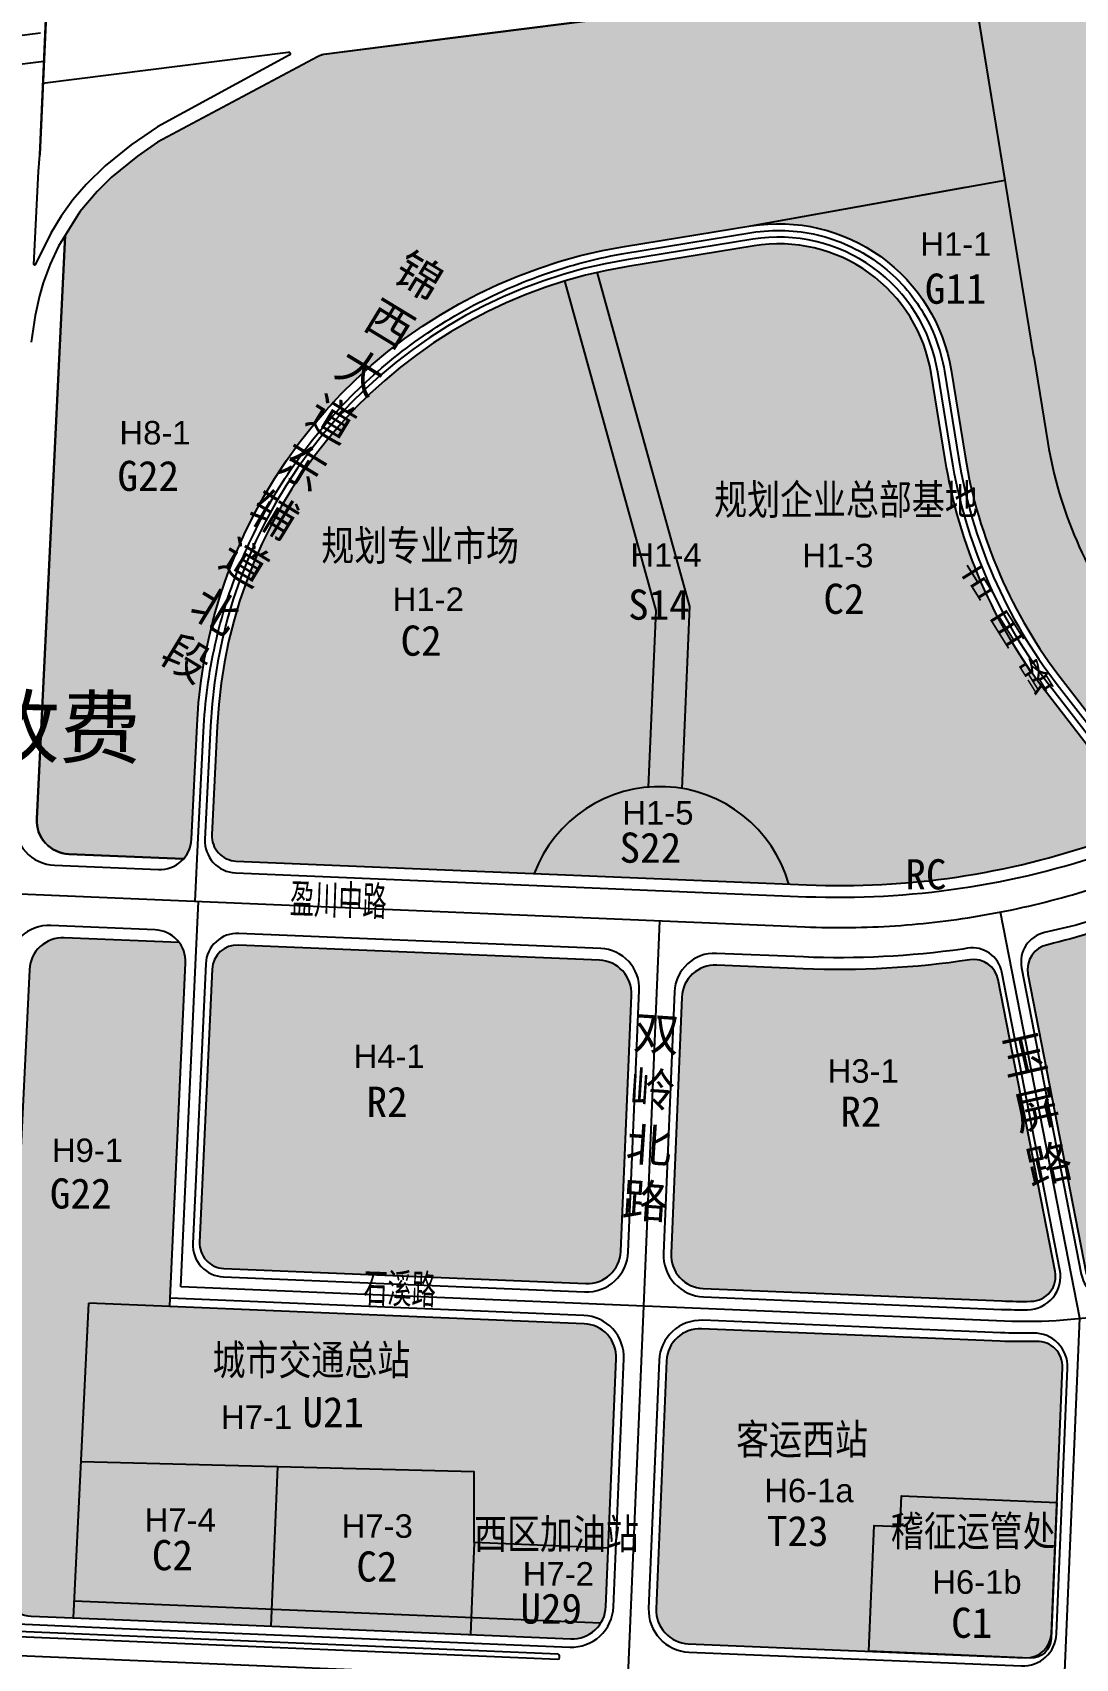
# Model space of a CAD drawing. Extents: x 2442 to 11417, y 1140 to 9206.
# Drawn here: x 6425 to 7047, y 7019 to 7989 of the extents above; entities that cross this region are included whole.
import ezdxf

# ---------------------------------------------------------------- set-up
doc = ezdxf.new("R2010")
doc.units = 0
doc.header["$LTSCALE"] = 1000
doc.header["$MEASUREMENT"] = 0
for name, pattern in [('CENTER', [50.800000000000004, 31.75, -6.35, 6.35, -6.35]), ('CENTER2', [28.575000000000003, 19.05, -3.175, 3.175, -3.175]), ('DASHDOT', [25.4, 12.7, -6.35, 0, -6.35])]:
    doc.linetypes.add(name, pattern=pattern)
for name, color, linetype in [('01-R2-R2二类居住', 2, 'Continuous'), ('02-C12-非市属办公', 221, 'Continuous'), ('02-C2-商业金融业', 10, 'Continuous'), ('04-T23-长途客运', 253, 'Continuous'), ('06-S14-其它道路', 63, 'Continuous'), ('06-S2-广场', 91, 'Continuous'), ('07-U21公交', 142, 'Continuous'), ('07-U29-其它交通', 151, 'Continuous'), ('08-G11-公园', 3, 'Continuous'), ('08-G12-街头绿地', 80, 'Continuous'), ('08-G22-防护绿地', 104, 'Continuous'), ('11-E1-水域', 130, 'Continuous'), ('14-z地块编号', 217, 'Continuous'), ('a-dlcenter', 1, 'CENTER'), ('DIM2', 5, 'Continuous'), ('RD-中线', 7, 'DASHDOT'), ('RD-侧石线', 5, 'Continuous'), ('road-name', 2, 'Continuous'), ('用地名称', 7, 'Continuous'), ('用地性质代码', 7, 'Continuous'), ('用地线', 5, 'Continuous'), ('蓝线', 5, 'Continuous'), ('道路', 7, 'Continuous'), ('道路红线', 12, 'Continuous'), ('道路绿化', 84, 'Continuous')]:
    doc.layers.add(name, color=color, linetype=linetype)
doc.styles.add('HZ', font='', dxfattribs={"width": 0.8})
doc.styles.get("Standard").update_dxf_attribs({"font": 'gbenor.shx', "bigfont": 'gbcbig.shx'})
doc.styles.add('xtx', font='')
doc.styles.add('黑体', font='simhei.ttf')
doc.styles.get('HZ').set_extended_font_data('SimSun')
doc.styles.get('xtx').set_extended_font_data('SimSun')

msp = doc.modelspace()

# ---------------------------------------------------------------- hatches: boundary and pattern name
at = {"layer": '01-R2-R2二类居住', "linetype": 'Continuous'}
for points in [[(7125.726899146928, 7456.132339276995, 0.390521909348149), (7099.344644024902, 7466.815041977792, -0.02083096133339388), (7057.922842942388, 7452.479562438815, -0.01249703252928994), (7029.260738639936, 7444.692095286357, 0.385810642655256), (7018.834562858726, 7427.449900051733), (7053.576413339698, 7249.272743490612, 0.4066528956095201), (7070.787895577319, 7237.351374914195, 0.008465230666833296), (7083.931772325031, 7239.792313311073), (7188.195182242907, 7260.106134309682, 0.4321638260676302), (7202.178495987309, 7282.285007333021, 0.04706514835713879), (7183.505568686222, 7333.85931536909)], [(6806.06462795443, 7260.872611938251, 0.4142135623741146), (6825.210650313355, 7240.053634349658), (7003.31482239877, 7232.598103097436, 0.01500409456456907), (7020.594439796086, 7232.393673162679, 0.4662654018431568), (7035.04455266322, 7250.261924032679), (7001.157295075532, 7424.055128309923, 0.4011942807596952), (6984.223908529309, 7436.020606151951, -0.04753915995431415), (6884.514430395049, 7430.740171094256), (6833.282659296682, 7432.884759096089, 0.4142135623720886), (6812.463681708161, 7413.73873673723)]]:
    msp.add_hatch(color=256, dxfattribs=at).paths.add_polyline_path(points)
h = msp.add_hatch(color=256, dxfattribs=at)
edge = h.paths.add_edge_path()
edge.add_line((6763.343909388641, 7435.812430747878), (6548.112180101147, 7444.822140432859))
edge.add_arc((6547.484821890048, 7429.835265452565), 14.99999999999939, 87.60296897485695, 177.3763489643435)
edge.add_line((6532.500545499581, 7430.521895668959), (6525.039105450989, 7267.691485224648))
edge.add_arc((6540.023381841456, 7267.004855008253), 15.00000000000017, 177.3763489643364, 267.6029689748535)
edge.add_line((6539.396023630357, 7252.017980027959), (6755.271900405316, 7242.981306001452))
edge.add_arc((6756.108378020115, 7262.963805975178), 20.00000000000014, 267.6029689748544, 357.6029689746563)
edge.add_line((6776.090877993838, 7262.12732836031), (6782.489931747567, 7414.993453159285))
edge.add_arc((6762.507431773844, 7415.829930774153), 19.99999999999939, 357.6029689746562, 447.602968974857)
at = {"layer": '02-C12-非市属办公'}
msp.add_hatch(color=256, dxfattribs=at).paths.add_polyline_path([(7017.168166819107, 7019.829764246528, 0.4142091167904733), (7032.782172536805, 7034.189290536107), (7036.057824662304, 7112.440898646569), (6943.353201238816, 7116.317210105836), (6942.592105205542, 7098.114457226441), (6927.206348406543, 7098.755854784443), (6924.061610761034, 7023.725836385821)])
at = {"layer": '02-C2-商业金融业'}
for points in [[(6812.669798967229, 7538.211569337484, -0.2896246961674367), (6876.331404804664, 7481.126505089079), (6886.881075893003, 7480.684890490281, 0.09476882611713393), (7063.410823247218, 7506.848059027077, 0.5121265493475816), (7073.093513163617, 7539.523900055272), (7029.887542069981, 7595.364486503665, -0.1249389980228488), (6969.484263725446, 7734.366603272828), (6961.116892893046, 7785.777133603611, 0.4142504610453507), (6855.521201161268, 7861.801356377721), (6780.202982635812, 7849.533126510316, 0.0157677840831856), (6762.132644063238, 7846.001589173356), (6817.21028525599, 7646.678628754979)], [(6797.096469068172, 7644.378111191153), (6742.797500071731, 7840.883099670232, 0.3174169091009702), (6535.487640277472, 7575.435410922852), (6532.354066902757, 7510.636058022164, 0.4161140683732316), (6546.70920060137, 7494.92465824905), (6724.477551954969, 7487.483184623507, -0.2896246961674657), (6792.687298993504, 7539.048046952285)], [(6454.312463425162, 7136.696754047928), (6450.292702140867, 7053.571867891095), (6567.975299483631, 7048.643045779813), (6571.535741621989, 7133.653636357131)], [(6686.875965525565, 7043.663208105713), (6688.759019818808, 7088.623792026819), (6688.75901981881, 7130.610518666332), (6571.535741621989, 7133.653636357131), (6567.975299483627, 7048.643045779813)]]:
    msp.add_hatch(color=256, dxfattribs=at).paths.add_polyline_path(points)
at = {"layer": '04-T23-长途客运', "linetype": 'Continuous'}
msp.add_hatch(color=256, dxfattribs=at).paths.add_polyline_path([(6927.206348406547, 7098.755854784442), (6942.592105205541, 7098.11445722644), (6943.353201238817, 7116.317210105836), (7036.057824662304, 7112.440898646569), (7039.423570328202, 7192.844739090203, 0.4341601461674581), (7024.050001177513, 7208.467112060215, -0.01742235093278726), (7002.311094993387, 7208.619043201791), (6824.318292193331, 7216.06991247907, 0.2494395541784798), (6807.201306622404, 7207.863315286448, 0.1355850677964383), (6803.4517368119, 7197.894131404495), (6797.1964756737, 7049.022560839539, 0.0002967978925567929), (6797.195511477161, 7048.998857960482, 0.4143792517303779), (6816.408448993495, 7028.230719754627, -0.0003885814022291324), (6816.377413417332, 7028.23191435579), (6924.061610761033, 7023.725836385821)])
at = {"layer": '06-S14-其它道路', "linetype": 'Continuous'}
msp.add_hatch(color=256, dxfattribs=at).paths.add_polyline_path([(6792.687298993504, 7539.048046952284, -0.06274606680622874), (6812.669798967229, 7538.211569337486), (6817.21028525599, 7646.678628754978), (6762.132644063238, 7846.001589173356, 0.01712931230701319), (6742.797500071731, 7840.883099670232), (6797.096469068175, 7644.378111191152)])
at = {"layer": '06-S2-广场', "linetype": 'Continuous'}
msp.add_hatch(color=256, dxfattribs=at).paths.add_polyline_path([(6724.477551954969, 7487.483184623507), (6876.331404804664, 7481.126505089079, 0.7237468644557491)])
at = {"layer": '07-U21公交', "linetype": 'Continuous'}
msp.add_hatch(color=256, dxfattribs=at).paths.add_polyline_path([(6507.265012081896, 7229.341982095037), (6458.890534513706, 7231.366962336078), (6454.312463425164, 7136.696754047928), (6688.759019818808, 7130.610518666333), (6688.759019818808, 7088.62379202684), (6768.687763152433, 7085.276189523455), (6773.414141443453, 7198.183323794337, 0.4142136354251285), (6754.268119293156, 7219.002306366797)])
at = {"layer": '07-U29-其它交通', "linetype": 'Continuous'}
msp.add_hatch(color=256, dxfattribs=at).paths.add_polyline_path([(6768.687763152433, 7085.276189523453), (6688.759019818808, 7088.623792026838), (6686.875965525565, 7043.663208105713), (6764.128317167204, 7040.427699139074, 0.1316579758960942), (6767.223936622051, 7050.307245347109)])
at = {"layer": '08-G11-公园'}
for points in [[(6972.961045352167, 7787.704840148993), (6981.328416184563, 7736.294309818226, 0.1249389980228304), (7039.378320048166, 7602.707859936139), (7094.704820877056, 7531.202367194707, 0.1342819352895606), (7105.242780093503, 7523.269098866825), (7149.910313361417, 7541.559586305904), (7078.923228290501, 7633.305249238255, -0.1249389980228168), (7030.67905143089, 7744.32642042404), (7022.311680598492, 7795.736950754819), (7005.188702605591, 7900.94340055729), (6853.592002524921, 7873.645265893642, -0.4142504610454112)], [(6972.961045352165, 7787.704840149004), (6981.328416184563, 7736.294309818226, 0.1249389980228158), (7039.378320048156, 7602.707859936153), (7094.704820877056, 7531.202367194707, 0.1342819352895606), (7105.242780093503, 7523.269098866825), (7149.910313361417, 7541.559586305904), (7078.923228290501, 7633.305249238255, -0.1249389980228168), (7030.67905143089, 7744.32642042404), (7022.311680598492, 7795.736950754819), (7005.188702605591, 7900.94340055729), (6853.592002524921, 7873.645265893642, -0.4142504610453799)]]:
    msp.add_hatch(color=256, dxfattribs=at).paths.add_polyline_path(points)
at = {"layer": '08-G12-街头绿地'}
for points in [[(6450.292702140869, 7053.571867891095), (6449.809706180153, 7043.583965274699), (6478.977637566779, 7042.361708973021), (6567.55684297402, 7038.651804908451), (6567.975299483631, 7048.643045779813)], [(6567.975299483629, 7048.643045779814), (6567.55684297402, 7038.651804908453), (6686.457509015956, 7033.671967234351), (6686.875965525564, 7043.663208105712)], [(6764.128317167204, 7040.427699139074), (6686.875965525564, 7043.663208105711), (6686.457509015956, 7033.671967234351), (6746.404523837735, 7031.161246203115, 0.2679491924311433)]]:
    msp.add_hatch(color=256, dxfattribs=at).paths.add_polyline_path(points)
at = {"layer": '08-G22-防护绿地'}
h = msp.add_hatch(color=256, dxfattribs=at)
edge = h.paths.add_edge_path()
edge.add_line((6778.273783999488, 7861.377036026251), (6853.592002524921, 7873.645265893642))
edge.add_line((6853.592002524921, 7873.645265893642), (7005.188702605589, 7900.94340055729))
edge.add_line((7005.188702605589, 7900.94340055729), (6984.385300257171, 8028.762995127628))
edge.add_line((6984.385300257171, 8028.762995127628), (6972.415654730875, 8026.80884308))
edge.add_line((6972.415654730875, 8026.80884308), (6863.400438685008, 8010.386753009222))
edge.add_line((6863.400438685008, 8010.386753009222), (6764.112598652133, 7996.948246262728))
edge.add_line((6764.112598652133, 7996.948246262728), (6676.069172602485, 7985.771861837801))
edge.add_line((6676.069172602485, 7985.771861837801), (6600.419050651995, 7976.173422123387))
edge.add_arc((6602.307104558737, 7961.292721452883), 14.99999999999731, 97.23101499006644, 118.1532198922856)
edge.add_line((6595.229638773601, 7974.518056157915), (6499.999999999993, 7923.556433999905))
edge.add_line((6499.999999999993, 7923.556433999905), (6487.956870000002, 7915.269468999936))
edge.add_line((6487.956870000002, 7915.269468999936), (6472.500500000018, 7902.657289999999))
edge.add_line((6472.500500000018, 7902.657289999999), (6463.91550100001, 7894.249003000092))
edge.add_line((6463.91550100001, 7894.249003000092), (6453.602739000051, 7881.993799000048))
edge.add_line((6453.602739000051, 7881.993799000048), (6444.778128440115, 7867.926554939488))
edge.add_line((6444.778128440115, 7867.926554939488), (6427.889365306277, 7520.049626793665))
edge.add_arc((6447.865837709565, 7519.079807057511), 19.99999999999945, 177.2205811418959, 267.602968974857)
edge.add_line((6447.029360094768, 7499.097307083785), (6515.447078334255, 7496.233306591445))
edge.add_arc((6501.230934614709, 7508.838910811204), 18.99999999999996, 318.4362582587401, 357.2314419048715)
edge.add_line((6520.208757700344, 7507.921179406971), (6523.501646749699, 7576.01503075706))
edge.add_arc((6827.146816119868, 7561.331328289312), 304.0000000000002, 99.25139248826878, 177.2314419048695, ccw=False)
msp.add_hatch(color=256, dxfattribs=at).paths.add_polyline_path([(6411.827491643704, 7189.205074961844), (6405.444223545062, 7065.655584561667, 0.4170692774591312), (6424.580236028323, 7044.641183850546), (6449.809706180151, 7043.583965274698), (6458.890534513706, 7231.366962336078), (6507.265012081896, 7229.341982095036), (6507.493890610993, 7234.336779961428), (6516.645591737713, 7434.053622959515, 0.17359885228663), (6512.885425167091, 7446.29675031566), (6444.338029316463, 7449.166179178758, 0.4122601626954028), (6423.525079298377, 7430.153498941188)])
at = {"layer": '11-E1-水域'}
msp.add_hatch(color=256, dxfattribs=at).paths.add_polyline_path([(7022.311680598492, 7795.736950754819), (7030.67905143089, 7744.32642042404, 0.1249389980228168), (7078.923228290501, 7633.305249238255), (7149.910313361417, 7541.559586305904), (7200.977090110813, 7562.470439678683), (7182.865732558212, 7602.164182160302), (7158.830545636251, 7631.22088083402), (7127.323421653669, 7676.49871371889), (7103.501603215284, 7725.994033019815), (7088.758356073579, 7773.229751506524), (7081.327413033581, 7824.395558946433), (7071.240194344196, 7893.851169935032), (7049.297484011489, 8039.517857193518), (7044.758082643001, 8038.767467711389), (6984.381417197111, 8028.786853300175)])

# ---------------------------------------------------------------- linework, layer by layer
at = {"layer": 'a-dlcenter', "color": 5, "linetype": 'CENTER2', "flags": 128}
msp.add_lwpolyline([(6400.722068443913, 7476.013859680375), (6885.835478874505, 7455.706765523124, 0.1080395869191884), (7096.218287333418, 7492.558998991798), (7729.887075256194, 7752.034061930962), (7987.661, 7857.92), (8273.9, 7975.496), (8452.703069927069, 8049.150462405971, -0.1086044281393067), (8790.976248840554, 8108.746620448313), (8936.595, 8102.630999999999), (9318.369583085325, 8086.59700661975), (9982.952742365504, 8058.687499999986), (10096.33601348819, 8053.924703195691), (10612.7756508499, 8032.235561962264)], format="xyb", dxfattribs=at)
at = {"layer": 'a-dlcenter', "linetype": 'CENTER2', "flags": 128}
for points in [[(6522.424093982354, 7470.91935097664), (6524.250982098667, 7508.697680571228), (6527.323835983891, 7572.24141148483, -0.3485929501506401), (6776.716432701653, 7857.07065054336), (6854.235068737044, 7869.697296055011, -0.4142504610453639), (6969.012994532459, 7787.062271300544), (6977.380365364858, 7735.651740969751, 0.1249389980228559), (7036.214727388749, 7600.26006879201), (7113.934174721686, 7499.813315538612), (7190.738675257719, 7337.277234227892, -0.1345042696284504), (7218.190446928412, 7181.135085913834), (7199.578351274103, 6982.376784421607)], [(7216.218037530537, 7253.340240682724), (7074.836925338355, 7225.794713369564, -0.05863135979872739), (7004.9189794082, 7220.520443057583), (6513.809117435463, 7241.078551727025)]]:
    msp.add_lwpolyline(points, format="xyb", dxfattribs=at)
for points in [[(6513.809117435463, 7241.078551727025), (6522.800366805044, 7437.293868840412), (6524.422385990734, 7470.835701456558)], [(6780.119573417644, 6999.722880739967), (6789.739388790347, 7229.527970191327), (6799.358881361319, 7459.326719889136)], [(7039.892238126904, 6988.852614624354), (7049.664776675145, 7222.307458857838), (7002.438369001387, 7464.511440542882)]]:
    msp.add_lwpolyline(points, dxfattribs=at)
at = {"layer": 'RD-中线', "flags": 128}
msp.add_lwpolyline([(2473.781300400035, 6743.532823594392), (2524.590804514326, 6762.935142039066), (2616.887325921873, 6799.886644264371), (2751.057140934357, 6854.095192893273), (2811.445348738305, 6881.232423143316), (3047.655671404125, 6990.824432613137), (3136.260534385141, 7032.702897744521), (3229.825773115683, 7078.294981039266), (3367.66023050257, 7149.737136717602), (3502.953717170523, 7221.137262423589), (3823.819284868945, 7386.024624310316), (3917.128733376479, 7426.576667638546), (4038.798007324052, 7478.239926074897), (4128.544189756398, 7512.70131461285), (4165.467446266399, 7527.483776148802), (4212.113891943842, 7545.913252539628), (4288.278277497457, 7572.963404789091), (4365.734316644846, 7600.035645082671), (4441.939229316522, 7625.869983970987), (4483.712122002853, 7639.39678509272), (4534.090359790238, 7655.384604772473), (4558.680448335999, 7662.768203702817), (4656.862094908538, 7693.478494058444), (4756.347238285767, 7720.829151184308), (4802.33404680897, 7732.551445774373), (4901.668414570526, 7753.586640297863, -0.01997128627240731), (5209.990485058541, 7816.950801423667), (5216.305422979232, 7818.005384882844), (5284.300590530856, 7829.090223090687), (5370.384351078565, 7842.443257781362, -0.01037787082017066), (5827.975049966377, 7898.232067271832), (6046.820756021112, 7923.069510358559), (6432.233956105305, 7971.97049381935)], format="xyb", dxfattribs=at)
at = {"layer": 'RD-侧石线'}
for p, q in [((6429.669336792153, 7916.152528890443), (6436.306437137522, 8060.606496154941)), ((6436.306437137522, 8060.606496154941), (6429.669336792153, 7916.152528890443)), ((6431.381241593142, 7958.758080283496), (6577.872765371081, 7977.344832319852)), ((6428.894664420433, 7906.148459001634), (6429.669336792153, 7916.152528890443)), ((6426.166572420731, 7850.641939001323), (6428.894664420433, 7906.148459001634)), ((6436.23987942058, 7869.260798000805), (6427.051331420727, 7850.503543001792)), ((6426.55561542069, 7850.310690001587), (6426.166572420731, 7850.641939001323)), ((6427.051331420727, 7850.503543001792), (6426.55561542069, 7850.310690001587)), ((6435.84103342078, 7850.844069001561), (6431.754106420838, 7839.666245001631)), ((6431.754106420838, 7839.666245001631), (6429.586386420866, 7831.952834001608)), ((6429.586386420866, 7831.952834001608), (6426.932660420945, 7820.233796001453)), ((6426.932660420945, 7820.233796001453), (6424.536025421103, 7804.448245001397))]:
    msp.add_line(p, q, dxfattribs=at)
at = {"layer": 'RD-侧石线', "flags": 128}
msp.add_lwpolyline([(4897.864535924695, 7770.158110247998, -0.01995157338209141), (5207.213054084636, 7833.722396747558), (5213.53766806846, 7834.778596091937), (5281.629991367856, 7845.879273009382), (5367.877737271596, 7859.257744578467, -0.01037775057956824), (5826.163042040276, 7915.135552360011), (6044.792234029719, 7939.948422628446), (6430.094161679846, 7988.835287912693)], format="xyb", dxfattribs=at)
at = {"layer": 'RD-侧石线'}
msp.add_arc((6439.590936437839, 7517.424446951238), 24.99999999997145, 177.168258566334, 267.6029689761186, dxfattribs=at)
at = {"layer": '用地线'}
for p, q in [((6853.59200252494, 7873.645265893652), (6981.575949936346, 7896.706477259158)), ((6817.21028525599, 7646.678628754981), (6762.058228961596, 7846.27089334176)), ((6797.096469068173, 7644.37811119115), (6742.780659278269, 7840.944045577418)), ((6792.687298993504, 7539.048046952284), (6797.096469068173, 7644.37811119115)), ((6812.669798967229, 7538.211569337484), (6817.21028525599, 7646.678628754981)), ((6449.809706180153, 7043.583965274698), (6458.890534513706, 7231.366962336077)), ((6507.265012081896, 7229.341982095037), (6458.890534513706, 7231.366962336077)), ((6571.535741621987, 7133.65363635713), (6567.55684297402, 7038.651804908453)), ((6688.759019818808, 7088.62379202684), (6686.457509015956, 7033.671967234351)), ((6768.687763152433, 7085.276189523453), (6688.759019818808, 7088.62379202684))]:
    msp.add_line(p, q, dxfattribs=at)
at = {"layer": '用地线', "flags": 128}
for points in [[(6778.273783999488, 7861.377036026251), (6853.592002524921, 7873.645265893642), (7005.188702605589, 7900.94340055729), (6984.385300257171, 8028.762995127628), (6972.415654730875, 8026.80884308), (6863.400438685008, 8010.386753009222), (6764.112598652133, 7996.948246262728), (6676.069172602485, 7985.771861837801), (6600.419050651995, 7976.173422123387, 0.09154479116571902), (6595.229638773601, 7974.518056157915), (6499.999999999993, 7923.556433999905), (6487.956870000002, 7915.269468999936), (6472.500500000018, 7902.657289999999), (6463.91550100001, 7894.249003000092), (6453.602739000051, 7881.993799000048), (6444.778128440115, 7867.926554939488), (6427.889365306277, 7520.049626793665, 0.4161696639398602), (6447.029360094768, 7499.097307083785), (6515.447078334255, 7496.233306591445, 0.1709115010880896), (6520.208757700344, 7507.921179406971), (6523.501646749699, 7576.01503075706, -0.3540206085359147)], [(6924.060884904552, 7023.708518239975), (6927.206348406544, 7098.755854784444), (6942.592105205541, 7098.114457226441), (6943.353201238816, 7116.317210105836), (7036.073650229072, 7112.440236923091), (7032.667623421623, 7031.174899182643, -0.4141056341763122), (7020.180059819928, 7019.687748705397)]]:
    msp.add_lwpolyline(points, format="xyb", close=True, dxfattribs=at)
for points in [[(6853.59200252494, 7873.645265893652), (7005.188702605589, 7900.94340055729)], [(6688.759019818808, 7088.62379202684), (6688.759019818808, 7130.610518666334), (6454.312463425164, 7136.696754047928)], [(6764.128317167204, 7040.427699139074), (6450.292702140869, 7053.571867891096)]]:
    msp.add_lwpolyline(points, dxfattribs=at)
at = {"layer": '用地线'}
msp.add_arc((6799.358881361319, 7459.326719889135), 80, 15.81292583915292, 159.393012110536, dxfattribs=at)
at = {"layer": '蓝线', "linetype": 'Continuous', "ltscale": 0.3}
msp.add_line((7022.311680598492, 7795.736950754819), (6984.381417197111, 8028.786853300176), dxfattribs=at)
msp.add_lwpolyline([(7022.311680598492, 7795.736950754819), (7030.67905143089, 7744.32642042404, 0.1249389980228168), (7078.923228290501, 7633.305249238255), (7149.910313361418, 7541.559586305904)], format="xyb", dxfattribs=at)
at = {"layer": '道路', "flags": 128}
for points in [[(6431.381245173166, 7958.758080281968), (6577.872768951253, 7977.344832317037, -0.8291282772618203), (6578.477004113403, 7975.47462444693), (6500, 7932.725472999737), (6484.197535999992, 7921.969477000181), (6468.685493000026, 7909.485927000176), (6457.300048999954, 7898.305162000004), (6449.506712000002, 7889.217455000151), (6442.498181000061, 7879.514724000357), (6436.239882999973, 7869.260797999799), (6427.051335000026, 7850.503543000203), (6426.555618999933, 7850.310690000188), (6426.166576000047, 7850.641938999761), (6428.894668000052, 7906.148459000047), (6429.669340371849, 7916.152528888377), (6436.306440718261, 8060.606496153221, -2.144517350206018), (6503.78862397603, 7998.185594298892, 2.144517350206643), (6436.306440718259, 8060.60649615322), (6429.669340371855, 7916.152528888373)], [(6431.381245173166, 7958.758080281968), (6577.872768951253, 7977.344832317037, -0.8291282772618203), (6578.477004113403, 7975.47462444693), (6500, 7932.725472999737), (6484.197535999992, 7921.969477000181), (6468.685493000026, 7909.485927000176), (6457.300048999954, 7898.305162000004), (6449.506712000002, 7889.217455000151), (6442.498181000061, 7879.514724000357), (6436.239882999973, 7869.260797999799), (6427.051335000026, 7850.503543000203), (6426.555618999933, 7850.310690000188), (6426.166576000047, 7850.641938999761), (6428.894668000052, 7906.148459000047), (6429.669340371849, 7916.152528888377), (6436.306440718261, 8060.606496153221, -2.144517350206018), (6503.78862397603, 7998.185594298892, 2.144517350206643), (6436.306440718259, 8060.60649615322), (6429.669340371855, 7916.152528888373)], [(6764.112598652111, 7996.948246262748), (6676.069172602485, 7985.771861837801), (6600.419050651995, 7976.173422123387, 0.09154479116571902), (6595.229638773601, 7974.518056157915), (6500, 7923.556433999911), (6487.956869999995, 7915.269468999933), (6472.500500000024, 7902.657290000003), (6463.91550100001, 7894.249003000092), (6453.602739000053, 7881.993799000047), (6440.872732999967, 7861.700993999839), (6435.841037000006, 7850.844068999868), (6431.754110000038, 7839.666244999971), (6429.586389999953, 7831.95283399988), (6426.932664000022, 7820.233796000015), (6424.53602900001, 7804.448245000094)], [(6414.621466973062, 7518.659524282982, 0.4164375306493917), (6438.545342996265, 7492.446321982412), (6500.436280880651, 7489.855535836165, 0.4123156069606537), (6520.208757700344, 7507.921179406971), (6523.501646749703, 7576.015030757128, -0.3540206085359226), (6778.273783999488, 7861.377036026251), (6853.592002524965, 7873.645265893657, -0.4142504610452697), (6972.961045352165, 7787.704840149004), (6981.328416184563, 7736.294309818226, 0.1249389980228158), (7039.378320048156, 7602.707859936153), (7094.704820877056, 7531.202367194707, 0.3372060612297402)], [(7128.05994516541, 7460.557496847128, 0.3988362671941017), (7095.982943722883, 7473.012013706202), (7095.982943722883, 7473.012013706202, -0.02627271374184044), (7044.220431357533, 7455.823702561671), (7028.692473073836, 7452.280302519492)], [(6401.517518000019, 7250), (6392.460229520959, 7066.188743432797, 0.4163695845702129), (6416.383250160998, 7039.980283312668), (6478.768355058915, 7037.366090806761), (6745.695733539455, 7026.186548592475, 0.4142198712698777), (6771.719999519624, 7050.119047522475), (6777.910203885383, 7197.995115085028, 0.4142136354250008), (6753.977676197514, 7224.018843300598), (6507.493890610993, 7234.336779961428), (6516.645591737713, 7434.053622959515, 0.4153725078280881), (6498.460162043844, 7453.90672954199), (6436.420059657277, 7456.503759790163, 0.4121333124570484), (6410.404400259842, 7432.748739394064), (6406.572169999999, 7354.512559999712), (6401.963999999978, 7258.945999999996), (6401.530805000046, 7250)], [(7028.692473073836, 7452.280302519492, 0.4049347709695083), (7015.029757079765, 7431.286540787925), (7050.640766926296, 7248.652950779603, 0.4081881676275947), (7073.693240165934, 7232.775543252024, 0.007135697743973084), (7084.907830112312, 7234.888465706013), (7193.335298587857, 7256.013577455949, 0.42657172486112), (7207.400698129459, 7277.86255716839, 0.05179832649015585), (7187.122121971971, 7335.568274798491), (7128.059945165345, 7460.557496847086)]]:
    msp.add_lwpolyline(points, format="xyb", dxfattribs=at)
at = {"layer": '道路'}
msp.add_lwpolyline([(6597.671523873974, 7975.824817660333), (6676.069172602485, 7985.771861837805), (6764.112598652111, 7996.948246262756), (6863.400438685031, 8010.386753009228), (6972.415654730906, 8026.808843080015), (7014.296341133008, 8033.731964441048)], dxfattribs=at)
msp.add_lwpolyline([(6597.671523873974, 7975.824817660333), (6676.069172602485, 7985.771861837805), (6764.112598652111, 7996.948246262756), (6863.400438685031, 8010.386753009228), (6972.415654730906, 8026.808843080015), (7014.296341133008, 8033.731964441048)], dxfattribs=at)
at = {"layer": '道路', "flags": 128}
for points in [[(6546.396997073376, 7487.931596874279), (6886.588308727823, 7473.691015499477, 0.09271701468378249), (7068.260779905541, 7500.561559276442), (7068.260779905541, 7500.561559276442, 0.4956557990478892), (7078.559690620125, 7538.995767220342), (7033.05113472938, 7597.812277647819, -0.1249389980228544), (6973.432314545152, 7735.009172121293), (6965.064943712753, 7786.419702452074, 0.4142504610453576), (6854.878134949158, 7865.749326216365), (6779.559916423703, 7853.48109634896, 0.3540206085358457), (6531.49230910155, 7575.628617534288), (6528.2138277218, 7507.832703253557, 0.4161140683732474)], [(6754.563218502273, 7238.006592948392, 0.4142135623721031), (6780.586940487923, 7261.939120896966), (6787.111465883882, 7417.802620691999, 0.414213562374095), (6764.136239053174, 7442.785393798311), (6548.416802741565, 7451.815519147435, 0.4130555658941506), (6528.642065579581, 7433.701875779829), (6520.997522707712, 7266.875627042409, 0.4153725078280577), (6539.182952401581, 7247.022520459936)], [(6808.093090856305, 7416.924319196632), (6801.568565460343, 7261.060819401599, 0.4142135623740998), (6825.501093408998, 7235.037097415859), (7003.105702995073, 7227.602478104004, 0.01314277778178041), (7018.504515944261, 7227.362975818069, 0.4685328960145809), (7037.92019301892, 7251.189462067056), (7003.325918734699, 7428.608651623328, 0.4050317348663973), (6982.771013820055, 7442.930646369201), (6979.929324243491, 7442.468790715914, -0.0458091564310115), (6885.082649021186, 7437.722515546771), (6833.07586396253, 7439.899546027263, 0.4142135623720892)], [(7022.000286444548, 7213.417922317428, -0.0158680921682249), (7002.520168664723, 7213.614728122398), (6824.915551104242, 7221.049347768061, 0.4142134893212017), (6798.891829379375, 7197.116826049314), (6792.701615197519, 7049.24052399253, 0.4142180810213106), (6816.634522008253, 7023.216779909569), (7014.960871973021, 7014.91775351155, 0.4142091167899873), (7035.779546263253, 7034.063788564325), (7042.415371851016, 7192.586123503749, 0.432927189274053)]]:
    msp.add_lwpolyline(points, format="xyb", close=True, dxfattribs=at)
at = {"layer": '道路红线', "flags": 128}
for points in [[(6515.447078334255, 7496.233306591445), (6447.029360094768, 7499.097307083785, -0.4161696639398602), (6427.889365306277, 7520.049626793665), (6444.778128440115, 7867.926554939487)], [(6515.447078334255, 7496.233306591445), (6447.029360094768, 7499.097307083785, -0.4161696639398602), (6427.889365306277, 7520.049626793665), (6444.778128440115, 7867.926554939487)], [(7188.195182242907, 7260.106134309682, 0.4321638260676302), (7202.178495987309, 7282.285007333021, 0.04706514835713879), (7183.505568686222, 7333.85931536909), (7125.726899146928, 7456.132339276995, 0.3988362671940853), (7098.782217935206, 7466.594133438618), (7098.782217935206, 7466.594133438618, -0.02054379575714934), (7057.922842942388, 7452.479562438815, -0.01187916186650123), (7030.686589715869, 7445.043349383162), (7030.686589715869, 7445.043349383162, 0.4142135623730901), (7018.834562858726, 7427.449900051733), (7053.576413339698, 7249.272743490612, 0.4066528956095201), (7070.787895577319, 7237.351374914195, 0.008465230666833296), (7083.931772325031, 7239.792313311073), (7188.195182242907, 7260.106134309682)], [(6512.885425167089, 7446.29675031566), (6444.338029316463, 7449.166179178758, 0.4122601626954028), (6423.525079298377, 7430.153498941188), (6411.827491643711, 7189.205074962047), (6405.444223545062, 7065.655584561667, 0.417069277459131), (6424.580236028323, 7044.641183850546), (6478.977637566779, 7042.361708973021), (6746.404523837726, 7031.161246203115, 0.414219871272583), (6767.223936622051, 7050.307245347109), (6773.414141443453, 7198.183323794337, 0.4142136354251285), (6754.268119293156, 7219.002306366797), (6507.265012081896, 7229.341982095037), (6507.493890610993, 7234.336779961428)]]:
    msp.add_lwpolyline(points, format="xyb", dxfattribs=at)
for points in [[(6546.70920060137, 7494.92465824905), (6886.881075893003, 7480.684890490281, 0.09476882611713393), (7063.410823247218, 7506.848059027077, 0.5121265493475816), (7073.093513163617, 7539.523900055272), (7029.887542069981, 7595.364486503665, -0.1249389980228488), (6969.484263725446, 7734.366603272828), (6961.116892893046, 7785.777133603611, 0.4142504610453507), (6855.521201161268, 7861.801356377721), (6780.202982635812, 7849.533126510316, 0.3540206085358609), (6535.487640277472, 7575.435410922852), (6532.354066902757, 7510.636058022164, 0.4161140683732317)], [(6763.343909388641, 7435.812430747878), (6548.112180101147, 7444.822140432859, 0.4130555658941532), (6532.500545499581, 7430.521895668959), (6525.039105450989, 7267.691485224648, 0.4153725078280561), (6539.396023630357, 7252.017980027959), (6755.271900405318, 7242.981306001452, 0.4142135623720821), (6776.090877993838, 7262.12732836031), (6782.489931747567, 7414.993453159285, 0.4142135623741218)], [(6812.463681708161, 7413.73873673723), (6806.06462795443, 7260.872611938251, 0.4142135623741146), (6825.210650313355, 7240.053634349658), (7003.31482239877, 7232.598103097436, 0.01500409456456907), (7020.594439796086, 7232.393673162679, 0.4662654018431568), (7035.04455266322, 7250.261924032679), (7001.157295075532, 7424.055128309923, 0.4011942807596952), (6984.223908529309, 7436.020606151951, -0.04740790084112902), (6884.789881856006, 7430.728640555967), (6833.282659296682, 7432.884759096089, 0.4142135623720888)], [(7024.020337765525, 7208.466317733356, -0.01740096131952538), (7002.311049261019, 7208.619103128965), (6824.206869201199, 7216.074634715001, 0.4142134893211978), (6803.387891821306, 7196.928617340004), (6797.197677322045, 7049.052307700825, 0.4142180810208097), (6816.344002770597, 7028.233312434458), (7017.168166819107, 7019.829764246528, 0.4142091167904733), (7032.782172536805, 7034.189290536107), (7039.423570328202, 7192.844739090203, 0.4347480634740984)]]:
    msp.add_lwpolyline(points, format="xyb", close=True, dxfattribs=at)
at = {"layer": '道路绿化', "color": 84, "ltscale": 100, "flags": 128}
for points in [[(6416.807535810987, 7032.454579570077), (6738.559578695898, 7018.97885232607, 0.4142135623732113), (6739.600548433991, 7019.936130762248), (6739.642394084949, 7020.935254849384, 0.4142135623729566), (6738.685115648768, 7021.976224587477), (6416.933072763855, 7035.451951831483, 0.4142135623734774), (6415.892103025762, 7034.494673395303), (6415.850257374806, 7033.495549308169, 0.4142135623730785)], [(6416.774150164623, 7008.93537584109), (6738.314528178289, 6995.468513616395, 0.4149391580285555), (6743.519879742737, 7000.267279093701), (6743.598621967591, 7002.26573454688, 0.4134883388105852), (6738.811726912711, 7007.458209940934), (6417.276297976105, 7020.924864886726, 0.4142135623730648), (6412.071449285639, 7016.138472705829), (6411.987757983727, 7014.140224531556, 0.4142135623731008)]]:
    msp.add_lwpolyline(points, format="xyb", close=True, dxfattribs=at)

# ---------------------------------------------------------------- texts
at = {"layer": '14-z地块编号', "linetype": 'Continuous', "char_height": 14, "width": 55.68540158630408, "attachment_point": 1, "style": 'xtx'}
for s, insert in [('{\\fArial|b0|i0|c0|p32;H1-1}', (6954.662465419651, 7869.855531360876)), ('{\\fArial|b0|i0|c0|p32;H8-1}', (6477.245186140133, 7757.358709905004)), ('{\\fArial|b0|i0|c0|p32;H1-4}', (6781.851601638506, 7684.384287693059)), ('{\\fArial|b0|i0|c0|p32;H1-3}', (6884.32190336846, 7684.126116225916)), ('{\\fArial|b0|i0|c0|p32;H1-2}', (6640.151290066091, 7658.054206551007)), ('{\\fArial|b0|i0|c0|p32;H1-5}', (6777.046824020275, 7530.692256249696)), ('{\\fArial|b0|i0|c0|p32;H4-1}', (6616.82872370849, 7385.502781524685)), ('{\\fArial|b0|i0|c0|p32;H3-1}', (6899.427734954983, 7376.757926394455)), ('{\\fArial|b0|i0|c0|p32;H9-1}', (6436.956314239811, 7329.456450956229)), ('{\\fArial|b0|i0|c0|p32;H7-1}', (6537.770804433001, 7170.339414975459)), ('{\\fArial|b0|i0|c0|p32;H6-1a}', (6861.640145598636, 7126.573268279621)), ('{\\fArial|b0|i0|c0|p32;H7-4}', (6492.298562734883, 7108.927946367565)), ('{\\fArial|b0|i0|c0|p32;H7-3}', (6609.73532606896, 7105.352100768401)), ('{\\fArial|b0|i0|c0|p32;H7-2}', (6717.687780315155, 7076.863037205447)), ('{\\fArial|b0|i0|c0|p32;H6-1b}', (6961.777376292145, 7071.992607918408))]:
    msp.add_mtext(s, dxfattribs=dict(at, insert=insert))
at = {"layer": 'DIM2', "style": '黑体'}
msp.add_text('高速收费', height=35.27999999999999, rotation=359.4515600111367, dxfattribs=at).set_placement((6297.270819380588, 7558.512789276429))
at = {"layer": 'road-name', "color": 7, "char_height": 20, "width": 193.3333333333334, "attachment_point": 1}
for s, insert, rotation in [('{\\fSimSun|b0|i0|c134|p54;锦\\P西\\P大\\P道\\P东\\P辅\\P道\\P北\\P段}', (6649.345976844941, 7859.542142164806), 328.7244708238223), ('古\\P田\\P路', (6977.543406946926, 7665.801209280418), 31.977829630531822), ('盈川中路', (6579.31150617512, 7482.058810359781), 358.1281192396847), ('{\\fSimSun|b0|i0|c134|p54;双\\P岭\\P北\\P路}', (6784.468051325646, 7402.958695230612), 356.120822243703), ('{\\fSimSun|b0|i0|c134|p54;玉\\P屏\\P路}', (7000.967192313716, 7385.93992959244), 12.86884077177695), ('石溪路', (6622.997118615267, 7250.028681847753), 358.1281192396847)]:
    msp.add_mtext(s, dxfattribs=dict(at, insert=insert, rotation=rotation))
at = {"layer": '用地名称', "char_height": 18, "attachment_point": 1, "style": 'HZ'}
for s, insert, width in [('规划企业总部基地', (6831.762293691202, 7719.485145481145), 176.6680882114809), ('规划专业市场', (6597.53757231083, 7692.069133998575), 178.6987599464522), ('城市交通总站', (6532.723257575581, 7206.418963507964), 126.9531962352661), ('客运西站', (6844.864046339605, 7159.133921885215), 110.1364613813006), ('西区加油站', (6688.654236518829, 7102.692328376615), 110.1364613813006), ('稽征运管处', (6937.080952918868, 7104.413417090165), 110.1364613813006)]:
    msp.add_mtext(s, dxfattribs=dict(at, insert=insert, width=width))
at = {"layer": '用地性质代码', "char_height": 18, "width": 193.3333333333334, "attachment_point": 1}
for s, insert in [('{\\fSimSun|b0|i0|c134|p54;G11}', (6957.340879582807, 7845.259667466806)), ('{\\fSimSun|b0|i0|c134|p54;G22}', (6476.044690391056, 7733.614132713172)), ('{\\fSimSun|b0|i0|c134|p54;C2}', (6896.90727378249, 7660.336157339323)), ('{\\fSimSun|b0|i0|c134|p54;S14}', (6780.496317722267, 7656.839757921316)), ('{\\fSimSun|b0|i0|c134|p54;C2}', (6644.8190633911, 7635.375482416435)), ('{\\fSimSun|b0|i0|c134|p54;S22 }', (6775.359432511537, 7511.926626446088)), ('{\\fSimSun|b0|i0|c134|p54;RC }', (6945.738042438596, 7496.030024367352)), ('{\\fSimSun|b0|i0|c134|p54;R2}', (6624.529889660909, 7360.379815201533)), ('{\\fSimSun|b0|i0|c134|p54;R2}', (6906.978551555352, 7354.497890022725)), ('{\\fSimSun|b0|i0|c134|p54;G22}', (6435.755818490736, 7305.711873764397)), ('{\\fSimSun|b0|i0|c134|p54;U21}', (6586.302998416464, 7175.321338913522)), ('{\\fSimSun|b0|i0|c134|p54;T23}', (6863.19897450112, 7104.452066077731)), ('{\\fSimSun|b0|i0|c134|p54;C2 }', (6496.54552665582, 7090.028279947906)), ('{\\fSimSun|b0|i0|c134|p54;C2 }', (6618.47219302844, 7083.247138296296)), ('{\\fSimSun|b0|i0|c134|p54;U29}', (6716.261822941433, 7058.186309157332)), ('{\\fSimSun|b0|i0|c134|p54;C1}', (6973.041379611925, 7049.709064752093))]:
    msp.add_mtext(s, dxfattribs=dict(at, insert=insert))

doc.saveas('drawing.dxf')
